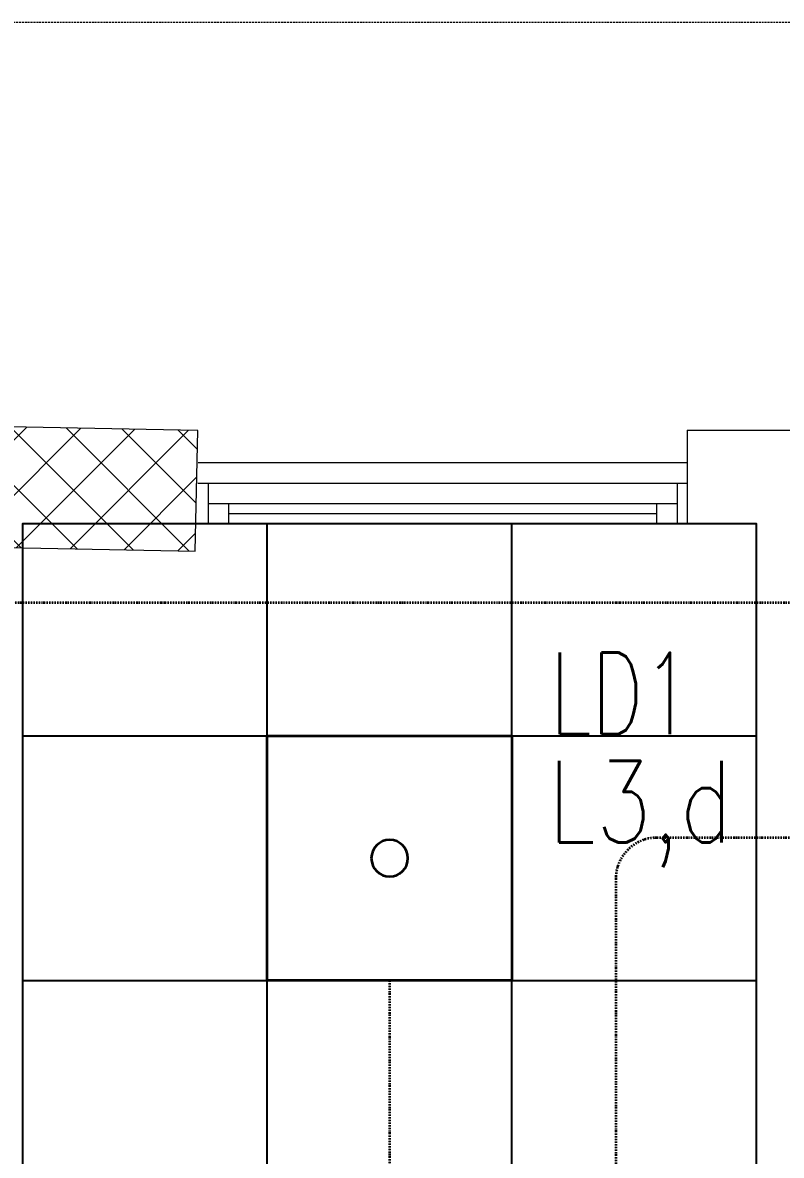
# Model space of a CAD drawing. Extents: x -12260 to 184725, y -29287 to 19916.
# Drawn here: x 13206 to 15067, y 7061 to 9840 of the extents above; entities that cross this region are included whole.
import ezdxf
from ezdxf.enums import TextEntityAlignment as Align

# ---------------------------------------------------------------- set-up
doc = ezdxf.new("R2010")
doc.units = 0
doc.header["$LTSCALE"] = 0.25
doc.linetypes.add('01-First Floor-FUR$0$HIDDEN', pattern=[9.525, 6.35, -3.175])
doc.linetypes.add('DASHDOT', pattern=[25.4, 12.7, -6.35, 0, -6.35])
for name, color, linetype, lineweight in [('01-First Floor-FUR$0$Aluminum', 251, 'Continuous', 5), ('01-First Floor-FUR$0$C-HYDR-CTCH', 251, 'Continuous', 5), ('01-First Floor-FUR$0$Hatch', 252, 'Continuous', 5), ('01-First Floor-FUR$0$Proj', 251, 'Continuous', 5), ('01-First Floor-FUR$0$Walls', 251, 'Continuous', 5), ('E-LITE-CIRC', 6, 'Continuous', 25), ('E-LITE-CIRC-NUMB', 6, 'Continuous', 25), ('E-LITE-CLNG', 150, 'Continuous', 35), ('E-LITE-CLNG-CNDT', 6, 'DASHDOT', 35), ('E-LITE-CTRL', 6, 'Continuous', 25), ('E-LITE-IDEN', 6, 'Continuous', 25)]:
    doc.layers.add(name, color=color, linetype=linetype, lineweight=lineweight)
doc.layers.add('01-First Floor-FUR$0$FALSE CEILING', color=251, linetype='Continuous')
doc.styles.add('DC_SIMPLEX', font='SIMPLEX.shx', dxfattribs={"width": 0.7})

# ---------------------------------------------------------------- blocks, each defined once
blk = doc.blocks.new('*U24')
blk.add_lwpolyline([(-300, 300), (-300, -300), (300, -300), (300, 300)], close=True)
blk.add_circle((0, 0), 45)
at = {"layer": 'E-LITE-CIRC-NUMB', "style": 'DC_SIMPLEX', "width": 0.7, "flags": 8}
blk.add_attdef('CIRCUIT', text='', height=200, rotation=0, dxfattribs=at).set_placement((-473.9, 300), align=Align.RIGHT)
at = {"layer": 'E-LITE-CTRL', "style": 'DC_SIMPLEX', "width": 0.7, "flags": 8}
blk.add_attdef('CONTROL', (1118.9, -935), '', height=200, rotation=360, dxfattribs=at)
at = {"layer": 'E-LITE-IDEN', "style": 'DC_SIMPLEX', "width": 0.7, "flags": 8}
blk.add_attdef('TYPE', (460.4, 457.6), '', height=200, rotation=360, dxfattribs=at)
blk = doc.blocks.new('01-First Floor-FUR')
at = {"layer": '01-First Floor-FUR$0$Hatch'}
h = blk.add_hatch(dxfattribs=at)
h.set_pattern_fill('ANSI37', color=256, scale=30)
h.set_pattern_definition([(45, (-1823.345, -13062.25), (-67.35192, 67.35192), []), (135, (-1823.345, -13062.25), (-67.35192, -67.35192), [])])
h.paths.add_polyline_path([(49129.3, 8855.6), (48525.4, 8847.5), (48529.3, 8559.1), (49133.2, 8567.2)])
h.paths.add_polyline_path([(41968.6, 8847.9), (41385, 8842.5), (41365.1, 8551.1), (41948.6, 8556.5)])
h.paths.add_polyline_path([(27591.6, 8840.5), (26992.5, 8836.4), (26986.8, 8543.4), (27585.9, 8547.5)])
h.paths.add_polyline_path([(34776.8, 8842.7), (34175.6, 8835.2), (34167.4, 8549.5), (34768.6, 8557)])
h.paths.add_polyline_path([(20372.4, 8849.8), (19765.9, 8827.9), (19780.4, 8535.4), (20386.9, 8557.2)])
h.paths.add_polyline_path([(13635.8, 8839.4), (12413.8, 8863.3), (12407.4, 8567.2), (13629.3, 8543.3)])
h.paths.add_polyline_path([(13649.8, 1639.3), (12434.8, 1623.6), (12421.4, 1331.2), (13636.4, 1346.9)])
h.paths.add_polyline_path([(13623.8, -5553.9), (12420.7, -5569.8), (12415, -5862.9), (13618.1, -5846.9)])
h.paths.add_polyline_path([(13642.3, -12752.6), (12445.6, -12764), (12448.4, -13058.5), (13645.1, -13047)])
h.paths.add_polyline_path([(6007.3, -12750.5), (5403.7, -12754.2), (5414.4, -13039.6), (6017.9, -13035.9)])
h.paths.add_polyline_path([(5991.8, -5552.5), (5395, -5550.9), (5394.9, -5852.1), (5991.7, -5853.6)])
h.paths.add_polyline_path([(6001.7, 1637.1), (5382.4, 1638.3), (5371.8, 1335.4), (5991.1, 1334.1)])
h.paths.add_polyline_path([(5978.4, 8816.5), (5377.7, 8830.9), (5374.1, 8541.3), (5974.8, 8526.8)])
h.paths.add_polyline_path([(-1220.7, 8814.6), (-1823.3, 8837.3), (-1821.5, 8549), (-1218.8, 8526.3)])
h.paths.add_polyline_path([(-1213, -5563.7), (-1815, -5570.7), (-1811.6, -5862.3), (-1209.6, -5855.3)])
h.paths.add_polyline_path([(-1195.5, -12758.3), (-1793.9, -12759.3), (-1789, -13060), (-1190.6, -13059)])
h.paths.add_polyline_path([(20391.2, -12745), (19785.5, -12758), (19791.3, -13059.2), (20396.9, -13046.2)])
h.paths.add_polyline_path([(20384.7, -5552.6), (19790.3, -5570.1), (19792.4, -5866.7), (20386.8, -5849.1)])
h.paths.add_polyline_path([(20376, 1655.5), (19777, 1647.8), (19781.1, 1347.6), (20380, 1355.3)])
h.paths.add_polyline_path([(27576.3, 1640.2), (26974.4, 1644.9), (26978.6, 1352.8), (27580.6, 1348.1)])
h.paths.add_polyline_path([(27580.1, -5542.5), (26976.2, -5560), (26989.7, -5860.1), (27589.8, -5839.1)])
h.paths.add_polyline_path([(27596.2, -12758.5), (26992.3, -12751.9), (26990, -13037.6), (27593.8, -13044.2)])
h.paths.add_polyline_path([(34794.7, -12748), (34197.4, -12762.6), (34206.4, -13062.3), (34803.7, -13047.7)])
h.paths.add_polyline_path([(34787.4, -5559.7), (34186.1, -5557.7), (34187.2, -5855), (34788.5, -5856.9)])
h.paths.add_polyline_path([(34750.9, 1644.2), (34170.1, 1648.9), (34189.8, 1359), (34770.6, 1354.3)])
h.paths.add_polyline_path([(41954.3, 1643.4), (41356.7, 1657.2), (41358.7, 1365.3), (41956.3, 1351.5)])
h.paths.add_polyline_path([(41955.3, -5555.1), (41386.9, -5562.7), (41388.7, -5856.9), (41957.1, -5849.3)])
h.paths.add_polyline_path([(41992.3, -12752.3), (41387.1, -12754.9), (41388.4, -13059.5), (41993.7, -13056.8)])
h.paths.add_polyline_path([(49166.6, -12752.8), (48578.6, -12736.7), (48565.4, -13043.9), (49153.3, -13060)])
h.paths.add_polyline_path([(49150.8, -5553.4), (48547.6, -5552.3), (48545.6, -5848.8), (49148.8, -5849.9)])
at = {"layer": '01-First Floor-FUR$0$Aluminum'}
for p, q in [((13635.8, 8710, 0), (14835.8, 8710, 0)), ((13660.8, 8710, 0), (13660.8, 8610, 0)), ((14810.8, 8710, 0), (14810.8, 8610, 0)), ((13660.8, 8660, 0), (14810.8, 8660, 0)), ((13710.8, 8660, 0), (13710.8, 8610, 0)), ((14760.8, 8660, 0), (14760.8, 8610, 0)), ((14760.8, 8635, 0), (13710.8, 8635, 0)), ((13635.8, 8610, 0), (14835.8, 8610, 0))]:
    blk.add_line(p, q, dxfattribs=at)
at = {"layer": '01-First Floor-FUR$0$C-HYDR-CTCH', "elevation": 0, "flags": 128}
blk.add_lwpolyline([(13629.3, 8543.3), (13635.8, 8839.4), (12413.8, 8863.3), (12407.4, 8567.2), (13629.3, 8543.3)], dxfattribs=at)
at = {"layer": '01-First Floor-FUR$0$FALSE CEILING', "linetype": 'Continuous'}
for p, q in [((13806, -910), (13806, 8610)), ((14406, -910), (14406, 8610)), ((13206, 8090), (15006, 8090)), ((13206, 7490), (15006, 7490))]:
    blk.add_line(p, q, dxfattribs=at)
at = {"layer": '01-First Floor-FUR$0$FALSE CEILING'}
blk.add_lwpolyline([(13206, -910), (15006, -910), (15006, 8610), (13206, 8610)], close=True, dxfattribs=at)
at = {"layer": '01-First Floor-FUR$0$Proj', "linetype": '01-First Floor-FUR$0$HIDDEN'}
blk.add_line((14835.8, 8760, 0), (13635.8, 8760, 0), dxfattribs=at)
at = {"layer": '01-First Floor-FUR$0$Proj', "linetype": '01-First Floor-FUR$0$HIDDEN', "ltscale": 3}
blk.add_lwpolyline([(48606, 9840), (-2814, 9840), (-2814, -14060), (48606, -14060)], dxfattribs=at)
blk.add_lwpolyline([(48606, 9840), (-2814, 9840), (-2814, -14060), (48606, -14060)], dxfattribs=at)
at = {"layer": '01-First Floor-FUR$0$Walls'}
for p, q in [((14835.8, 8840, 0), (15929.5, 8840)), ((14835.8, 8840, 0), (14835.8, 8610, 0)), ((14835.8, 8610, 0), (15006, 8610)), ((15006, 8610), (15006, 6190))]:
    blk.add_line(p, q, dxfattribs=at)

msp = doc.modelspace()

# ---------------------------------------------------------------- linework, layer by layer
at = {"layer": 'E-LITE-CLNG-CNDT', "color": 1}
for points in [[(16006, 8140), (16006, 8316.5, 0.414214), (15906, 8416.5), (11796.5, 8416.5, 0.414214), (11696.5, 8316.5), (11696.5, 8110)], [(15706, 7840), (14760.7, 7840, 0.414214), (14660.7, 7740), (14660.7, 3194.8, -0.267949), (14610.7, 3108.2), (14406, 2990)]]:
    msp.add_lwpolyline(points, format="xyb", dxfattribs=at)
at = {"layer": 'E-LITE-CLNG-CNDT'}
msp.add_lwpolyline([(14106, 7490), (14106, 5690)], dxfattribs=at)

# ---------------------------------------------------------------- block references
at = {"layer": 'E-LITE-CLNG'}
ref = msp.add_blockref('*U24', (14106, 7790), dxfattribs=dict(at, xscale=-1))
ref.add_attrib('TYPE', 'LD1', (14499.5, 8094.5), dxfattribs={"layer": 'E-LITE-IDEN', "height": 200, "rotation": 0, "style": 'DC_SIMPLEX', "width": 0.7, "flags": 8})
at = {"layer": 'E-LITE-CLNG-CNDT'}
msp.add_blockref('01-First Floor-FUR', (0, 0), dxfattribs=at)

# ---------------------------------------------------------------- texts
at = {"layer": 'E-LITE-CIRC', "style": 'DC_SIMPLEX', "width": 0.8}
msp.add_text('L3,d', height=200, rotation=0, dxfattribs=at).set_placement((14494.6, 7828.7, 0))

doc.saveas('drawing.dxf')
